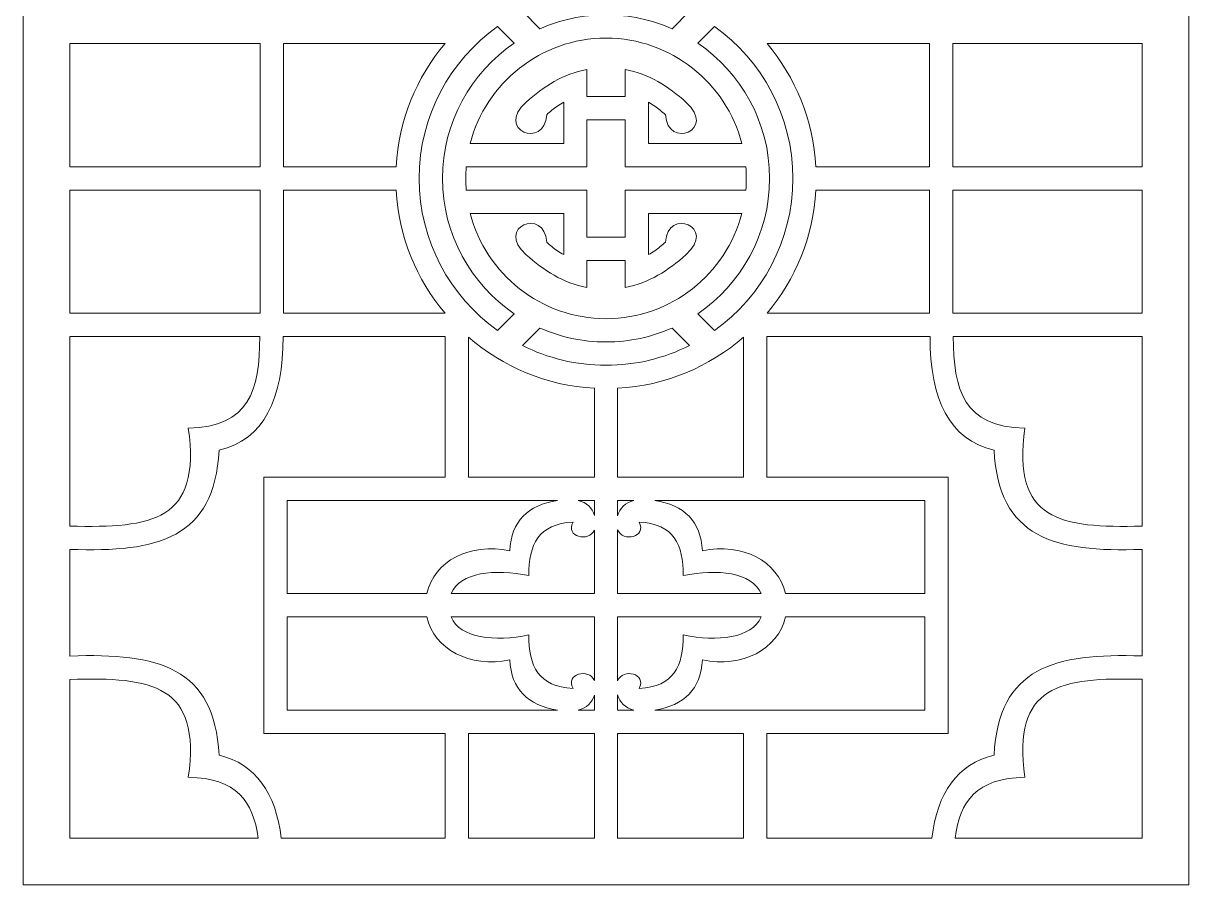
# Model space of a CAD drawing. Header units: centimetres. Extents: x -8 to -0.3, y -16 to 14.8.
# Drawn here: x -8.01 to -0.3, y -16.01 to -10.31 of the extents above; entities that cross this region are included whole.
import ezdxf

# ---------------------------------------------------------------- set-up
doc = ezdxf.new("R2010")
doc.units = ezdxf.units.CM
doc.header["$MEASUREMENT"] = 0
doc.layers.add('layer 1', color=7, linetype='Continuous')

msp = doc.modelspace()

# ---------------------------------------------------------------- linework, layer by layer
at = {"layer": 'layer 1', "color": 242, "lineweight": 9}
for points, knots in [([(-8.01099, 14.84356), (-8.01099, 14.84356), (-0.29787, 14.84356), (-0.29787, 14.84356), (-0.29787, 14.84356), (-0.29787, 14.84356), (-0.29787, -16.00896), (-0.29787, -16.00896), (-0.29787, -16.00896), (-0.29787, -16.00896), (-8.01099, -16.00896), (-8.01099, -16.00896), (-8.01099, -16.00896), (-8.01099, -16.00896), (-8.01099, 14.84356), (-8.01099, 14.84356)], [0, 0, 0, 0, 0.2, 0.2, 0.2, 0.2, 0.4, 0.4, 0.4, 0.4, 0.6, 0.6, 0.6, 0.6, 1, 1, 1, 1]), ([(-4.59154, -10.34474), (-4.45772, -10.28526), (-4.30975, -10.25218), (-4.15433, -10.25218), (-4.15433, -10.25218), (-3.99888, -10.25218), (-3.85092, -10.28526), (-3.71708, -10.34474), (-3.71708, -10.34474), (-3.71708, -10.34474), (-3.60131, -10.22893), (-3.60131, -10.22893), (-3.60131, -10.22893), (-3.76785, -10.14518), (-3.95573, -10.09794), (-4.15433, -10.09794), (-4.15433, -10.09794), (-4.35289, -10.09794), (-4.5407, -10.14518), (-4.70728, -10.22893), (-4.70728, -10.22893), (-4.70728, -10.22893), (-4.59154, -10.34474), (-4.59154, -10.34474)], [0, 0, 0, 0, 0.1428571, 0.1428571, 0.1428571, 0.1428571, 0.2857143, 0.2857143, 0.2857143, 0.2857143, 0.4285714, 0.4285714, 0.4285714, 0.4285714, 0.5714286, 0.5714286, 0.5714286, 0.5714286, 0.7142857, 0.7142857, 0.7142857, 0.7142857, 1, 1, 1, 1]), ([(-4.76174, -12.2301), (-5.0482, -12.03498), (-5.23691, -11.70621), (-5.23691, -11.33479), (-5.23691, -11.33479), (-5.23691, -10.96333), (-5.04813, -10.63453), (-4.76166, -10.43942), (-4.76166, -10.43942), (-4.76166, -10.43942), (-4.87237, -10.32873), (-4.87237, -10.32873), (-4.87237, -10.32873), (-5.18611, -10.55342), (-5.39116, -10.92091), (-5.39116, -11.33479), (-5.39116, -11.33479), (-5.39116, -11.74858), (-5.18613, -12.11608), (-4.87244, -12.34077), (-4.87244, -12.34077), (-4.87244, -12.34077), (-4.76174, -12.2301), (-4.76174, -12.2301)], [0, 0, 0, 0, 0.1428571, 0.1428571, 0.1428571, 0.1428571, 0.2857143, 0.2857143, 0.2857143, 0.2857143, 0.4285714, 0.4285714, 0.4285714, 0.4285714, 0.5714286, 0.5714286, 0.5714286, 0.5714286, 0.7142857, 0.7142857, 0.7142857, 0.7142857, 1, 1, 1, 1]), ([(-3.43618, -12.34077), (-3.12248, -12.11608), (-2.91743, -11.74858), (-2.91743, -11.33479), (-2.91743, -11.33479), (-2.91743, -10.92091), (-3.12253, -10.55342), (-3.43623, -10.32873), (-3.43623, -10.32873), (-3.43623, -10.32873), (-3.54694, -10.43942), (-3.54694, -10.43942), (-3.54694, -10.43942), (-3.26044, -10.63453), (-3.07169, -10.96333), (-3.07169, -11.33479), (-3.07169, -11.33479), (-3.07169, -11.70621), (-3.26042, -12.03498), (-3.54688, -12.2301), (-3.54688, -12.2301), (-3.54688, -12.2301), (-3.43618, -12.34077), (-3.43618, -12.34077)], [0, 0, 0, 0, 0.1428571, 0.1428571, 0.1428571, 0.1428571, 0.2857143, 0.2857143, 0.2857143, 0.2857143, 0.4285714, 0.4285714, 0.4285714, 0.4285714, 0.5714286, 0.5714286, 0.5714286, 0.5714286, 0.7142857, 0.7142857, 0.7142857, 0.7142857, 1, 1, 1, 1]), ([(-4.54711, -10.91326), (-4.52503, -10.89289), (-4.50201, -10.87431), (-4.47645, -10.85614), (-4.47645, -10.85614), (-4.46253, -10.84716), (-4.44867, -10.83883), (-4.43454, -10.83083), (-4.43454, -10.83083), (-4.43454, -10.92174), (-4.43454, -11.0127), (-4.43454, -11.1036), (-4.43454, -11.1036), (-4.64084, -11.1036), (-4.84714, -11.1036), (-5.05343, -11.1036), (-5.05343, -11.1036), (-4.95023, -10.70354), (-4.58588, -10.40643), (-4.15433, -10.40643), (-4.15433, -10.40643), (-3.72274, -10.40643), (-3.35835, -10.70354), (-3.2552, -11.1036), (-3.2552, -11.1036), (-3.46133, -11.1036), (-3.66746, -11.1036), (-3.87362, -11.1036), (-3.87362, -11.1036), (-3.87362, -11.0127), (-3.87362, -10.92174), (-3.87362, -10.83083), (-3.87362, -10.83083), (-3.8595, -10.83883), (-3.84565, -10.84716), (-3.83166, -10.85614), (-3.83166, -10.85614), (-3.80617, -10.87431), (-3.78314, -10.89289), (-3.76101, -10.91326), (-3.76101, -10.91326), (-3.74799, -11.14542), (-3.41624, -11.01525), (-3.62519, -10.82977), (-3.62519, -10.82977), (-3.73964, -10.72812), (-3.87095, -10.64138), (-4.02788, -10.61394), (-4.02788, -10.61394), (-4.02788, -10.67333), (-4.02788, -10.73271), (-4.02788, -10.7921), (-4.02788, -10.7921), (-4.02788, -10.7921), (-4.28028, -10.7921), (-4.28028, -10.7921), (-4.28028, -10.7921), (-4.28028, -10.73271), (-4.28028, -10.67333), (-4.28028, -10.61394), (-4.28028, -10.61394), (-4.43721, -10.64138), (-4.56845, -10.72812), (-4.683, -10.82977), (-4.683, -10.82977), (-4.8919, -11.01525), (-4.56018, -11.14542), (-4.54711, -10.91326)], [0, 0, 0, 0, 0.0555556, 0.0555556, 0.0555556, 0.0555556, 0.1111111, 0.1111111, 0.1111111, 0.1111111, 0.1666667, 0.1666667, 0.1666667, 0.1666667, 0.2222222, 0.2222222, 0.2222222, 0.2222222, 0.2777778, 0.2777778, 0.2777778, 0.2777778, 0.3333333, 0.3333333, 0.3333333, 0.3333333, 0.3888889, 0.3888889, 0.3888889, 0.3888889, 0.4444444, 0.4444444, 0.4444444, 0.4444444, 0.5, 0.5, 0.5, 0.5, 0.5555556, 0.5555556, 0.5555556, 0.5555556, 0.6111111, 0.6111111, 0.6111111, 0.6111111, 0.6666667, 0.6666667, 0.6666667, 0.6666667, 0.7222222, 0.7222222, 0.7222222, 0.7222222, 0.7777778, 0.7777778, 0.7777778, 0.7777778, 0.8333333, 0.8333333, 0.8333333, 0.8333333, 0.8888889, 0.8888889, 0.8888889, 0.8888889, 1, 1, 1, 1]), ([(-6.4434, -10.44221), (-6.4434, -10.44221), (-6.4434, -11.25764), (-6.4434, -11.25764), (-6.4434, -11.25764), (-6.4434, -11.25764), (-7.70245, -11.25764), (-7.70245, -11.25764), (-7.70245, -11.25764), (-7.70245, -11.25764), (-7.70245, -10.44221), (-7.70245, -10.44221), (-7.70245, -10.44221), (-7.28275, -10.44221), (-6.86309, -10.44221), (-6.4434, -10.44221)], [0, 0, 0, 0, 0.2, 0.2, 0.2, 0.2, 0.4, 0.4, 0.4, 0.4, 0.6, 0.6, 0.6, 0.6, 1, 1, 1, 1]), ([(-5.54325, -11.25764), (-5.52621, -10.94843), (-5.40739, -10.66562), (-5.21988, -10.44221), (-5.21988, -10.44221), (-5.5763, -10.44221), (-5.93272, -10.44221), (-6.2891, -10.44221), (-6.2891, -10.44221), (-6.2891, -10.44221), (-6.2891, -11.25764), (-6.2891, -11.25764), (-6.2891, -11.25764), (-6.2891, -11.25764), (-5.54325, -11.25764), (-5.54325, -11.25764)], [0, 0, 0, 0, 0.2, 0.2, 0.2, 0.2, 0.4, 0.4, 0.4, 0.4, 0.6, 0.6, 0.6, 0.6, 1, 1, 1, 1]), ([(-3.08874, -10.44221), (-2.90123, -10.66562), (-2.78239, -10.94846), (-2.76537, -11.25764), (-2.76537, -11.25764), (-2.76537, -11.25764), (-2.0124, -11.25764), (-2.0124, -11.25764), (-2.0124, -11.25764), (-2.0124, -11.25764), (-2.0124, -10.44221), (-2.0124, -10.44221), (-2.0124, -10.44221), (-2.37118, -10.44221), (-2.72996, -10.44221), (-3.08874, -10.44221)], [0, 0, 0, 0, 0.2, 0.2, 0.2, 0.2, 0.4, 0.4, 0.4, 0.4, 0.6, 0.6, 0.6, 0.6, 1, 1, 1, 1]), ([(-1.85816, -10.44221), (-1.85816, -10.44221), (-1.85816, -11.25764), (-1.85816, -11.25764), (-1.85816, -11.25764), (-1.85816, -11.25764), (-0.60643, -11.25764), (-0.60643, -11.25764), (-0.60643, -11.25764), (-0.60643, -11.25764), (-0.60643, -10.44221), (-0.60643, -10.44221), (-0.60643, -10.44221), (-1.02362, -10.44221), (-1.44089, -10.44221), (-1.85816, -10.44221)], [0, 0, 0, 0, 0.2, 0.2, 0.2, 0.2, 0.4, 0.4, 0.4, 0.4, 0.6, 0.6, 0.6, 0.6, 1, 1, 1, 1]), ([(-4.28028, -11.72319), (-4.28028, -11.72319), (-4.02788, -11.72319), (-4.02788, -11.72319), (-4.02788, -11.72319), (-4.02788, -11.61951), (-4.02788, -11.51584), (-4.02788, -11.41216), (-4.02788, -11.41216), (-3.76164, -11.41216), (-3.49544, -11.41216), (-3.22925, -11.41216), (-3.22925, -11.41216), (-3.2271, -11.3866), (-3.22593, -11.36082), (-3.22593, -11.33479), (-3.22593, -11.33479), (-3.22593, -11.30887), (-3.2271, -11.28326), (-3.22918, -11.25788), (-3.22918, -11.25788), (-3.49539, -11.25788), (-3.76164, -11.25788), (-4.02788, -11.25788), (-4.02788, -11.25788), (-4.02788, -11.15404), (-4.02788, -11.05019), (-4.02788, -10.94636), (-4.02788, -10.94636), (-4.02788, -10.94636), (-4.28028, -10.94636), (-4.28028, -10.94636), (-4.28028, -10.94636), (-4.28028, -11.05019), (-4.28028, -11.15404), (-4.28028, -11.25788), (-4.28028, -11.25788), (-4.54665, -11.25788), (-4.81304, -11.25788), (-5.07944, -11.25788), (-5.07944, -11.25788), (-5.08151, -11.28326), (-5.08263, -11.30887), (-5.08263, -11.33479), (-5.08263, -11.33479), (-5.08263, -11.36082), (-5.08151, -11.3866), (-5.07938, -11.41216), (-5.07938, -11.41216), (-4.81299, -11.41216), (-4.54665, -11.41216), (-4.28028, -11.41216), (-4.28028, -11.41216), (-4.28028, -11.51582), (-4.28028, -11.61951), (-4.28028, -11.72319)], [0, 0, 0, 0, 0.0666667, 0.0666667, 0.0666667, 0.0666667, 0.1333333, 0.1333333, 0.1333333, 0.1333333, 0.2, 0.2, 0.2, 0.2, 0.2666667, 0.2666667, 0.2666667, 0.2666667, 0.3333333, 0.3333333, 0.3333333, 0.3333333, 0.4, 0.4, 0.4, 0.4, 0.4666667, 0.4666667, 0.4666667, 0.4666667, 0.5333333, 0.5333333, 0.5333333, 0.5333333, 0.6, 0.6, 0.6, 0.6, 0.6666667, 0.6666667, 0.6666667, 0.6666667, 0.7333333, 0.7333333, 0.7333333, 0.7333333, 0.8, 0.8, 0.8, 0.8, 0.8666667, 0.8666667, 0.8666667, 0.8666667, 1, 1, 1, 1]), ([(-6.4434, -11.4119), (-6.4434, -11.4119), (-6.4434, -12.22734), (-6.4434, -12.22734), (-6.4434, -12.22734), (-6.86309, -12.22734), (-7.28275, -12.22734), (-7.70245, -12.22734), (-7.70245, -12.22734), (-7.70245, -12.22734), (-7.70245, -11.4119), (-7.70245, -11.4119), (-7.70245, -11.4119), (-7.70245, -11.4119), (-6.4434, -11.4119), (-6.4434, -11.4119)], [0, 0, 0, 0, 0.2, 0.2, 0.2, 0.2, 0.4, 0.4, 0.4, 0.4, 0.6, 0.6, 0.6, 0.6, 1, 1, 1, 1]), ([(-5.21986, -12.22734), (-5.40739, -12.00392), (-5.52621, -11.72112), (-5.54325, -11.4119), (-5.54325, -11.4119), (-5.54325, -11.4119), (-6.2891, -11.4119), (-6.2891, -11.4119), (-6.2891, -11.4119), (-6.2891, -11.4119), (-6.2891, -12.22734), (-6.2891, -12.22734), (-6.2891, -12.22734), (-5.93272, -12.22734), (-5.5763, -12.22734), (-5.21986, -12.22734)], [0, 0, 0, 0, 0.2, 0.2, 0.2, 0.2, 0.4, 0.4, 0.4, 0.4, 0.6, 0.6, 0.6, 0.6, 1, 1, 1, 1]), ([(-2.76537, -11.4119), (-2.78238, -11.72112), (-2.90123, -12.00392), (-3.08874, -12.22734), (-3.08874, -12.22734), (-2.72996, -12.22734), (-2.37118, -12.22734), (-2.0124, -12.22734), (-2.0124, -12.22734), (-2.0124, -12.22734), (-2.0124, -11.4119), (-2.0124, -11.4119), (-2.0124, -11.4119), (-2.0124, -11.4119), (-2.76537, -11.4119), (-2.76537, -11.4119)], [0, 0, 0, 0, 0.2, 0.2, 0.2, 0.2, 0.4, 0.4, 0.4, 0.4, 0.6, 0.6, 0.6, 0.6, 1, 1, 1, 1]), ([(-1.85816, -11.4119), (-1.85816, -11.4119), (-1.85816, -12.22734), (-1.85816, -12.22734), (-1.85816, -12.22734), (-1.44089, -12.22734), (-1.02362, -12.22734), (-0.60643, -12.22734), (-0.60643, -12.22734), (-0.60643, -12.22734), (-0.60643, -11.4119), (-0.60643, -11.4119), (-0.60643, -11.4119), (-0.60643, -11.4119), (-1.85816, -11.4119), (-1.85816, -11.4119)], [0, 0, 0, 0, 0.2, 0.2, 0.2, 0.2, 0.4, 0.4, 0.4, 0.4, 0.6, 0.6, 0.6, 0.6, 1, 1, 1, 1]), ([(-4.02788, -11.87747), (-4.02788, -11.87747), (-4.28028, -11.87747), (-4.28028, -11.87747), (-4.28028, -11.87747), (-4.28028, -11.937), (-4.28028, -11.99653), (-4.28028, -12.05608), (-4.28028, -12.05608), (-4.43721, -12.02867), (-4.56845, -11.94189), (-4.683, -11.84025), (-4.683, -11.84025), (-4.8919, -11.65475), (-4.56018, -11.52459), (-4.54711, -11.75672), (-4.54711, -11.75672), (-4.52503, -11.77711), (-4.50201, -11.79574), (-4.47645, -11.81389), (-4.47645, -11.81389), (-4.46253, -11.82287), (-4.44867, -11.8312), (-4.43454, -11.83919), (-4.43454, -11.83919), (-4.43454, -11.74827), (-4.43454, -11.65734), (-4.43454, -11.56642), (-4.43454, -11.56642), (-4.64079, -11.56642), (-4.84705, -11.56642), (-5.05333, -11.56642), (-5.05333, -11.56642), (-4.94999, -11.96627), (-4.58569, -12.26313), (-4.15433, -12.26313), (-4.15433, -12.26313), (-3.7229, -12.26313), (-3.35864, -11.96627), (-3.25529, -11.56642), (-3.25529, -11.56642), (-3.46138, -11.56642), (-3.66749, -11.56642), (-3.87362, -11.56642), (-3.87362, -11.56642), (-3.87362, -11.65734), (-3.87362, -11.74827), (-3.87362, -11.83919), (-3.87362, -11.83919), (-3.8595, -11.8312), (-3.84565, -11.82287), (-3.83166, -11.81389), (-3.83166, -11.81389), (-3.80617, -11.79574), (-3.78314, -11.77711), (-3.76101, -11.75672), (-3.76101, -11.75672), (-3.74799, -11.52459), (-3.41624, -11.65475), (-3.62519, -11.84025), (-3.62519, -11.84025), (-3.73964, -11.94189), (-3.87095, -12.02867), (-4.02788, -12.05608), (-4.02788, -12.05608), (-4.02788, -11.99651), (-4.02788, -11.93698), (-4.02788, -11.87747)], [0, 0, 0, 0, 0.0555556, 0.0555556, 0.0555556, 0.0555556, 0.1111111, 0.1111111, 0.1111111, 0.1111111, 0.1666667, 0.1666667, 0.1666667, 0.1666667, 0.2222222, 0.2222222, 0.2222222, 0.2222222, 0.2777778, 0.2777778, 0.2777778, 0.2777778, 0.3333333, 0.3333333, 0.3333333, 0.3333333, 0.3888889, 0.3888889, 0.3888889, 0.3888889, 0.4444444, 0.4444444, 0.4444444, 0.4444444, 0.5, 0.5, 0.5, 0.5, 0.5555556, 0.5555556, 0.5555556, 0.5555556, 0.6111111, 0.6111111, 0.6111111, 0.6111111, 0.6666667, 0.6666667, 0.6666667, 0.6666667, 0.7222222, 0.7222222, 0.7222222, 0.7222222, 0.7777778, 0.7777778, 0.7777778, 0.7777778, 0.8333333, 0.8333333, 0.8333333, 0.8333333, 0.8888889, 0.8888889, 0.8888889, 0.8888889, 1, 1, 1, 1]), ([(-4.15433, -12.41737), (-4.30979, -12.41737), (-4.45775, -12.38427), (-4.59162, -12.32483), (-4.59162, -12.32483), (-4.59162, -12.32483), (-4.70738, -12.44053), (-4.70738, -12.44053), (-4.70738, -12.44053), (-4.54075, -12.52437), (-4.35289, -12.57167), (-4.15433, -12.57167), (-4.15433, -12.57167), (-3.95573, -12.57167), (-3.76783, -12.52437), (-3.60126, -12.44053), (-3.60126, -12.44053), (-3.60126, -12.44053), (-3.71701, -12.32483), (-3.71701, -12.32483), (-3.71701, -12.32483), (-3.85088, -12.38427), (-3.99882, -12.41737), (-4.15433, -12.41737)], [0, 0, 0, 0, 0.1428571, 0.1428571, 0.1428571, 0.1428571, 0.2857143, 0.2857143, 0.2857143, 0.2857143, 0.4285714, 0.4285714, 0.4285714, 0.4285714, 0.5714286, 0.5714286, 0.5714286, 0.5714286, 0.7142857, 0.7142857, 0.7142857, 0.7142857, 1, 1, 1, 1]), ([(-5.21907, -15.70042), (-5.21907, -15.70042), (-5.21907, -15.00824), (-5.21907, -15.00824), (-5.21907, -15.00824), (-5.21907, -15.00824), (-6.4183, -15.00824), (-6.4183, -15.00824), (-6.4183, -15.00824), (-6.4183, -15.00824), (-6.4183, -13.31135), (-6.4183, -13.31135), (-6.4183, -13.31135), (-6.4183, -13.31135), (-5.21907, -13.31135), (-5.21907, -13.31135), (-5.21907, -13.31135), (-5.21907, -13.31135), (-5.21907, -12.38162), (-5.21907, -12.38162), (-5.21907, -12.38162), (-5.21907, -12.38162), (-6.29158, -12.38162), (-6.29158, -12.38162), (-6.29158, -12.38162), (-6.29186, -12.79925), (-6.41815, -13.06004), (-6.7154, -13.13411), (-6.7154, -13.13411), (-6.74646, -13.71702), (-7.11753, -13.81094), (-7.70245, -13.78978), (-7.70245, -13.78978), (-7.70245, -13.78978), (-7.70245, -14.49568), (-7.70245, -14.49568), (-7.70245, -14.49568), (-7.11753, -14.47454), (-6.74646, -14.56845), (-6.7154, -15.15137), (-6.7154, -15.15137), (-6.46981, -15.21254), (-6.34093, -15.4012), (-6.30342, -15.70042), (-6.30342, -15.70042), (-6.30342, -15.70042), (-5.21907, -15.70042), (-5.21907, -15.70042)], [0, 0, 0, 0, 0.0769231, 0.0769231, 0.0769231, 0.0769231, 0.1538462, 0.1538462, 0.1538462, 0.1538462, 0.2307692, 0.2307692, 0.2307692, 0.2307692, 0.3076923, 0.3076923, 0.3076923, 0.3076923, 0.3846154, 0.3846154, 0.3846154, 0.3846154, 0.4615385, 0.4615385, 0.4615385, 0.4615385, 0.5384615, 0.5384615, 0.5384615, 0.5384615, 0.6153846, 0.6153846, 0.6153846, 0.6153846, 0.6923077, 0.6923077, 0.6923077, 0.6923077, 0.7692308, 0.7692308, 0.7692308, 0.7692308, 0.8461538, 0.8461538, 0.8461538, 0.8461538, 1, 1, 1, 1]), ([(-7.70245, -13.63551), (-7.15673, -13.65054), (-6.83225, -13.60114), (-6.91888, -12.98721), (-6.91888, -12.98721), (-6.51531, -12.98137), (-6.44678, -12.73667), (-6.44591, -12.38162), (-6.44591, -12.38162), (-6.44591, -12.38162), (-7.70245, -12.38162), (-7.70245, -12.38162), (-7.70245, -12.38162), (-7.70245, -12.38162), (-7.70245, -13.63551), (-7.70245, -13.63551)], [0, 0, 0, 0, 0.2, 0.2, 0.2, 0.2, 0.4, 0.4, 0.4, 0.4, 0.6, 0.6, 0.6, 0.6, 1, 1, 1, 1]), ([(-4.23154, -13.31135), (-4.23154, -13.31135), (-4.23154, -12.72374), (-4.23154, -12.72374), (-4.23154, -12.72374), (-4.54906, -12.70622), (-4.83877, -12.58142), (-5.06484, -12.38511), (-5.06484, -12.38511), (-5.06484, -12.38511), (-5.06484, -13.31135), (-5.06484, -13.31135), (-5.06484, -13.31135), (-5.06484, -13.31135), (-4.23154, -13.31135), (-4.23154, -13.31135)], [0, 0, 0, 0, 0.2, 0.2, 0.2, 0.2, 0.4, 0.4, 0.4, 0.4, 0.6, 0.6, 0.6, 0.6, 1, 1, 1, 1]), ([(-4.0773, -12.72377), (-4.0773, -12.72377), (-4.0773, -13.31135), (-4.0773, -13.31135), (-4.0773, -13.31135), (-4.0773, -13.31135), (-3.24378, -13.31135), (-3.24378, -13.31135), (-3.24378, -13.31135), (-3.24378, -13.31135), (-3.24378, -12.38508), (-3.24378, -12.38508), (-3.24378, -12.38508), (-3.46988, -12.58149), (-3.75969, -12.70629), (-4.0773, -12.72377)], [0, 0, 0, 0, 0.2, 0.2, 0.2, 0.2, 0.4, 0.4, 0.4, 0.4, 0.6, 0.6, 0.6, 0.6, 1, 1, 1, 1]), ([(-3.08948, -15.70042), (-3.08948, -15.70042), (-3.08948, -15.00824), (-3.08948, -15.00824), (-3.08948, -15.00824), (-3.08948, -15.00824), (-1.89056, -15.00824), (-1.89056, -15.00824), (-1.89056, -15.00824), (-1.89056, -15.00824), (-1.89056, -13.31135), (-1.89056, -13.31135), (-1.89056, -13.31135), (-1.89056, -13.31135), (-3.08948, -13.31135), (-3.08948, -13.31135), (-3.08948, -13.31135), (-3.08948, -13.31135), (-3.08948, -12.38162), (-3.08948, -12.38162), (-3.08948, -12.38162), (-3.08948, -12.38162), (-2.00992, -12.38162), (-2.00992, -12.38162), (-2.00992, -12.38162), (-2.00966, -12.79925), (-1.88337, -13.06004), (-1.58612, -13.13411), (-1.58612, -13.13411), (-1.55516, -13.71459), (-1.18709, -13.81011), (-0.60643, -13.79004), (-0.60643, -13.79004), (-0.60643, -13.79004), (-0.60643, -14.49541), (-0.60643, -14.49541), (-0.60643, -14.49541), (-1.18709, -14.47534), (-1.55516, -14.57091), (-1.58612, -15.15137), (-1.58612, -15.15137), (-1.83171, -15.21254), (-1.96059, -15.4012), (-1.99815, -15.70042), (-1.99815, -15.70042), (-1.99815, -15.70042), (-3.08948, -15.70042), (-3.08948, -15.70042)], [0, 0, 0, 0, 0.0769231, 0.0769231, 0.0769231, 0.0769231, 0.1538462, 0.1538462, 0.1538462, 0.1538462, 0.2307692, 0.2307692, 0.2307692, 0.2307692, 0.3076923, 0.3076923, 0.3076923, 0.3076923, 0.3846154, 0.3846154, 0.3846154, 0.3846154, 0.4615385, 0.4615385, 0.4615385, 0.4615385, 0.5384615, 0.5384615, 0.5384615, 0.5384615, 0.6153846, 0.6153846, 0.6153846, 0.6153846, 0.6923077, 0.6923077, 0.6923077, 0.6923077, 0.7692308, 0.7692308, 0.7692308, 0.7692308, 0.8461538, 0.8461538, 0.8461538, 0.8461538, 1, 1, 1, 1]), ([(-0.60643, -13.63569), (-1.14766, -13.65008), (-1.46889, -13.59837), (-1.38266, -12.98721), (-1.38266, -12.98721), (-1.78623, -12.98137), (-1.85479, -12.73667), (-1.85561, -12.38162), (-1.85561, -12.38162), (-1.85561, -12.38162), (-0.60643, -12.38162), (-0.60643, -12.38162), (-0.60643, -12.38162), (-0.60643, -12.38162), (-0.60643, -13.63569), (-0.60643, -13.63569)], [0, 0, 0, 0, 0.2, 0.2, 0.2, 0.2, 0.4, 0.4, 0.4, 0.4, 0.6, 0.6, 0.6, 0.6, 1, 1, 1, 1]), ([(-6.26404, -13.46561), (-6.26404, -13.46561), (-6.26404, -14.08269), (-6.26404, -14.08269), (-6.26404, -14.08269), (-6.26404, -14.08269), (-5.34107, -14.08269), (-5.34107, -14.08269), (-5.34107, -14.08269), (-5.29264, -13.8675), (-5.0552, -13.74401), (-4.79152, -13.79854), (-4.79152, -13.79854), (-4.78167, -13.60406), (-4.67207, -13.49734), (-4.47587, -13.46561), (-4.47587, -13.46561), (-4.47587, -13.46561), (-6.26404, -13.46561), (-6.26404, -13.46561)], [0, 0, 0, 0, 0.1666667, 0.1666667, 0.1666667, 0.1666667, 0.3333333, 0.3333333, 0.3333333, 0.3333333, 0.5, 0.5, 0.5, 0.5, 0.6666667, 0.6666667, 0.6666667, 0.6666667, 1, 1, 1, 1]), ([(-4.23154, -13.5647), (-4.23154, -13.5647), (-4.23154, -13.46561), (-4.23154, -13.46561), (-4.23154, -13.46561), (-4.23154, -13.46561), (-4.33811, -13.46561), (-4.33811, -13.46561), (-4.33811, -13.46561), (-4.28103, -13.48029), (-4.24567, -13.51614), (-4.23154, -13.5647)], [0, 0, 0, 0, 0.25, 0.25, 0.25, 0.25, 0.5, 0.5, 0.5, 0.5, 1, 1, 1, 1]), ([(-4.0773, -13.46561), (-4.0773, -13.46561), (-4.0773, -13.56766), (-4.0773, -13.56766), (-4.0773, -13.56766), (-4.06378, -13.51759), (-4.02812, -13.48061), (-3.96991, -13.46561), (-3.96991, -13.46561), (-3.96991, -13.46561), (-4.0773, -13.46561), (-4.0773, -13.46561)], [0, 0, 0, 0, 0.25, 0.25, 0.25, 0.25, 0.5, 0.5, 0.5, 0.5, 1, 1, 1, 1]), ([(-2.0448, -14.08269), (-2.0448, -14.08269), (-2.0448, -13.46561), (-2.0448, -13.46561), (-2.0448, -13.46561), (-2.0448, -13.46561), (-3.83212, -13.46561), (-3.83212, -13.46561), (-3.83212, -13.46561), (-3.63591, -13.49734), (-3.52635, -13.60406), (-3.5165, -13.79854), (-3.5165, -13.79854), (-3.25282, -13.74401), (-3.01534, -13.8675), (-2.9669, -14.08269), (-2.9669, -14.08269), (-2.9669, -14.08269), (-2.0448, -14.08269), (-2.0448, -14.08269)], [0, 0, 0, 0, 0.1666667, 0.1666667, 0.1666667, 0.1666667, 0.3333333, 0.3333333, 0.3333333, 0.3333333, 0.5, 0.5, 0.5, 0.5, 0.6666667, 0.6666667, 0.6666667, 0.6666667, 1, 1, 1, 1]), ([(-4.23154, -14.08269), (-4.23154, -14.08269), (-4.23154, -13.66212), (-4.23154, -13.66212), (-4.23154, -13.66212), (-4.26719, -13.74505), (-4.42612, -13.70727), (-4.37267, -13.60879), (-4.37267, -13.60879), (-4.60303, -13.62175), (-4.66485, -13.75701), (-4.66503, -13.96368), (-4.66503, -13.96368), (-4.89163, -13.91586), (-5.11975, -13.94261), (-5.18027, -14.08269), (-5.18027, -14.08269), (-5.18027, -14.08269), (-4.23154, -14.08269), (-4.23154, -14.08269)], [0, 0, 0, 0, 0.1666667, 0.1666667, 0.1666667, 0.1666667, 0.3333333, 0.3333333, 0.3333333, 0.3333333, 0.5, 0.5, 0.5, 0.5, 0.6666667, 0.6666667, 0.6666667, 0.6666667, 1, 1, 1, 1]), ([(-4.0773, -13.66016), (-4.0773, -13.66016), (-4.0773, -14.08269), (-4.0773, -14.08269), (-4.0773, -14.08269), (-4.0773, -14.08269), (-3.12771, -14.08269), (-3.12771, -14.08269), (-3.12771, -14.08269), (-3.18827, -13.94261), (-3.41634, -13.91586), (-3.64301, -13.96368), (-3.64301, -13.96368), (-3.64317, -13.75701), (-3.70495, -13.62175), (-3.93535, -13.60879), (-3.93535, -13.60879), (-3.88149, -13.70804), (-4.04336, -13.74565), (-4.0773, -13.66016)], [0, 0, 0, 0, 0.1666667, 0.1666667, 0.1666667, 0.1666667, 0.3333333, 0.3333333, 0.3333333, 0.3333333, 0.5, 0.5, 0.5, 0.5, 0.6666667, 0.6666667, 0.6666667, 0.6666667, 1, 1, 1, 1]), ([(-6.26404, -14.23692), (-6.26404, -14.23692), (-6.26404, -14.85398), (-6.26404, -14.85398), (-6.26404, -14.85398), (-6.26404, -14.85398), (-4.47582, -14.85398), (-4.47582, -14.85398), (-4.47582, -14.85398), (-4.67207, -14.82225), (-4.78167, -14.71556), (-4.79152, -14.52105), (-4.79152, -14.52105), (-5.0552, -14.57558), (-5.29264, -14.45211), (-5.34107, -14.23692), (-5.34107, -14.23692), (-5.34107, -14.23692), (-6.26404, -14.23692), (-6.26404, -14.23692)], [0, 0, 0, 0, 0.1666667, 0.1666667, 0.1666667, 0.1666667, 0.3333333, 0.3333333, 0.3333333, 0.3333333, 0.5, 0.5, 0.5, 0.5, 0.6666667, 0.6666667, 0.6666667, 0.6666667, 1, 1, 1, 1]), ([(-4.23154, -14.65747), (-4.23154, -14.65747), (-4.23154, -14.23692), (-4.23154, -14.23692), (-4.23154, -14.23692), (-4.23154, -14.23692), (-5.18027, -14.23692), (-5.18027, -14.23692), (-5.18027, -14.23692), (-5.11975, -14.37702), (-4.89165, -14.40375), (-4.66503, -14.35591), (-4.66503, -14.35591), (-4.66485, -14.56258), (-4.60303, -14.69784), (-4.37267, -14.7108), (-4.37267, -14.7108), (-4.42612, -14.61233), (-4.26719, -14.57454), (-4.23154, -14.65747)], [0, 0, 0, 0, 0.1666667, 0.1666667, 0.1666667, 0.1666667, 0.3333333, 0.3333333, 0.3333333, 0.3333333, 0.5, 0.5, 0.5, 0.5, 0.6666667, 0.6666667, 0.6666667, 0.6666667, 1, 1, 1, 1]), ([(-4.0773, -14.23692), (-4.0773, -14.23692), (-4.0773, -14.65944), (-4.0773, -14.65944), (-4.0773, -14.65944), (-4.04336, -14.57394), (-3.88149, -14.61156), (-3.93535, -14.7108), (-3.93535, -14.7108), (-3.70495, -14.69784), (-3.64317, -14.56258), (-3.64301, -14.35591), (-3.64301, -14.35591), (-3.41634, -14.40375), (-3.18827, -14.37702), (-3.12769, -14.23692), (-3.12769, -14.23692), (-3.12769, -14.23692), (-4.0773, -14.23692), (-4.0773, -14.23692)], [0, 0, 0, 0, 0.1666667, 0.1666667, 0.1666667, 0.1666667, 0.3333333, 0.3333333, 0.3333333, 0.3333333, 0.5, 0.5, 0.5, 0.5, 0.6666667, 0.6666667, 0.6666667, 0.6666667, 1, 1, 1, 1]), ([(-3.83217, -14.85398), (-3.83217, -14.85398), (-2.0448, -14.85398), (-2.0448, -14.85398), (-2.0448, -14.85398), (-2.0448, -14.85398), (-2.0448, -14.23692), (-2.0448, -14.23692), (-2.0448, -14.23692), (-2.0448, -14.23692), (-2.9669, -14.23692), (-2.9669, -14.23692), (-2.9669, -14.23692), (-3.01534, -14.45211), (-3.25282, -14.57558), (-3.5165, -14.52105), (-3.5165, -14.52105), (-3.52637, -14.71556), (-3.63593, -14.82225), (-3.83217, -14.85398)], [0, 0, 0, 0, 0.1666667, 0.1666667, 0.1666667, 0.1666667, 0.3333333, 0.3333333, 0.3333333, 0.3333333, 0.5, 0.5, 0.5, 0.5, 0.6666667, 0.6666667, 0.6666667, 0.6666667, 1, 1, 1, 1]), ([(-7.70245, -14.64998), (-7.15673, -14.63489), (-6.83225, -14.68436), (-6.91888, -15.29831), (-6.91888, -15.29831), (-6.59807, -15.30293), (-6.489, -15.45847), (-6.45729, -15.70042), (-6.45729, -15.70042), (-6.45729, -15.70042), (-7.70245, -15.70042), (-7.70245, -15.70042), (-7.70245, -15.70042), (-7.70245, -15.70042), (-7.70245, -14.64998), (-7.70245, -14.64998)], [0, 0, 0, 0, 0.2, 0.2, 0.2, 0.2, 0.4, 0.4, 0.4, 0.4, 0.6, 0.6, 0.6, 0.6, 1, 1, 1, 1]), ([(-0.60643, -14.64975), (-1.14766, -14.63538), (-1.46889, -14.6871), (-1.38266, -15.29831), (-1.38266, -15.29831), (-1.70343, -15.30293), (-1.81257, -15.45847), (-1.84425, -15.70042), (-1.84425, -15.70042), (-1.84425, -15.70042), (-0.60643, -15.70042), (-0.60643, -15.70042), (-0.60643, -15.70042), (-0.60643, -15.70042), (-0.60643, -14.64975), (-0.60643, -14.64975)], [0, 0, 0, 0, 0.2, 0.2, 0.2, 0.2, 0.4, 0.4, 0.4, 0.4, 0.6, 0.6, 0.6, 0.6, 1, 1, 1, 1]), ([(-4.23154, -14.85398), (-4.23154, -14.85398), (-4.23154, -14.75485), (-4.23154, -14.75485), (-4.23154, -14.75485), (-4.24567, -14.80345), (-4.28105, -14.8393), (-4.33813, -14.85398), (-4.33813, -14.85398), (-4.33813, -14.85398), (-4.23154, -14.85398), (-4.23154, -14.85398)], [0, 0, 0, 0, 0.25, 0.25, 0.25, 0.25, 0.5, 0.5, 0.5, 0.5, 1, 1, 1, 1]), ([(-4.0773, -14.75191), (-4.0773, -14.75191), (-4.0773, -14.85398), (-4.0773, -14.85398), (-4.0773, -14.85398), (-4.0773, -14.85398), (-3.96991, -14.85398), (-3.96991, -14.85398), (-3.96991, -14.85398), (-4.02808, -14.839), (-4.06378, -14.802), (-4.0773, -14.75191)], [0, 0, 0, 0, 0.25, 0.25, 0.25, 0.25, 0.5, 0.5, 0.5, 0.5, 1, 1, 1, 1]), ([(-4.23154, -15.70042), (-4.23154, -15.70042), (-4.23154, -15.00824), (-4.23154, -15.00824), (-4.23154, -15.00824), (-4.23154, -15.00824), (-5.06484, -15.00824), (-5.06484, -15.00824), (-5.06484, -15.00824), (-5.06484, -15.00824), (-5.06484, -15.70042), (-5.06484, -15.70042), (-5.06484, -15.70042), (-5.06484, -15.70042), (-4.23154, -15.70042), (-4.23154, -15.70042)], [0, 0, 0, 0, 0.2, 0.2, 0.2, 0.2, 0.4, 0.4, 0.4, 0.4, 0.6, 0.6, 0.6, 0.6, 1, 1, 1, 1]), ([(-4.0773, -15.00824), (-4.0773, -15.00824), (-4.0773, -15.70042), (-4.0773, -15.70042), (-4.0773, -15.70042), (-4.0773, -15.70042), (-3.24378, -15.70042), (-3.24378, -15.70042), (-3.24378, -15.70042), (-3.24378, -15.70042), (-3.24378, -15.00824), (-3.24378, -15.00824), (-3.24378, -15.00824), (-3.24378, -15.00824), (-4.0773, -15.00824), (-4.0773, -15.00824)], [0, 0, 0, 0, 0.2, 0.2, 0.2, 0.2, 0.4, 0.4, 0.4, 0.4, 0.6, 0.6, 0.6, 0.6, 1, 1, 1, 1])]:
    msp.add_open_spline(points, degree=3, knots=knots, dxfattribs=at)

doc.saveas('drawing.dxf')
